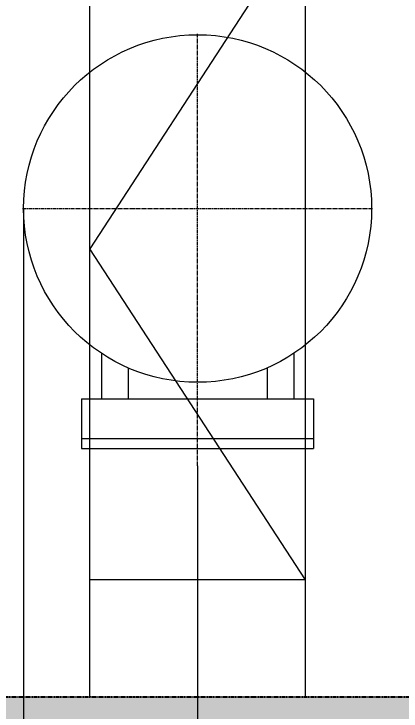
# Model space of a CAD drawing. Header units: millimetres. Extents: x -50460 to 50460, y -35640 to 35640.
# Drawn here: x 30117 to 31285, y 20421 to 22527 of the extents above; entities that cross this region are included whole.
import ezdxf

# ---------------------------------------------------------------- set-up
doc = ezdxf.new("R2010")
doc.units = ezdxf.units.MM
doc.linetypes.add('双点画线', pattern=[22, 12, -2, 2, -2, 2, -2])
doc.linetypes.add('点画线', pattern=[18, 12, -2, 2, -2])
doc.layers.get('0').update_dxf_attribs({"lineweight": 35})
for name, color, linetype, lineweight in [('7', 30, '双点画线', 18), ('EB0', 7, 'Continuous', 15), ('中心线层', 1, '点画线', 18), ('剖面线层', 6, 'Continuous', 18), ('尺寸线层', 4, 'Continuous', 18), ('细实线层', 3, 'Continuous', 18)]:
    doc.layers.add(name, color=color, linetype=linetype, lineweight=lineweight)
doc.styles.get("Standard").update_dxf_attribs({"font": ''})
doc.styles.get('Standard').set_extended_font_data('宋体')
doc.dimstyles.new('AM_DEMATIC$0', dxfattribs={"dimscale": 120, "dimtxt": 3, "dimasz": 1.5, "dimexe": 1, "dimexo": 0, "dimgap": 1, "dimtad": 1, "dimdsep": 46, "dimtxsty": 'Standard', "dimblk": '_CAXARROW', "dimcen": 0, "dimdle": 3, "dimclrd": 256, "dimclre": 256, "dimclrt": 2, "dimadec": 0, "dimazin": 2, "dimtfac": 0.7071067811865475, "dimtdec": 3, "dimtmove": 0, "dimatfit": 3, "dimfxl": 1, "dimfrac": 2, "dimtolj": 1, "dimlwd": 18, "dimarcsym": 0})

# ---------------------------------------------------------------- blocks, each defined once
blk = doc.blocks.new('*X651')
at = {"layer": '剖面线层', "linetype": 'Continuous', "lineweight": 18}
h = blk.add_hatch(dxfattribs=at)
h.set_pattern_fill('AR-CONC', color=256, scale=2, style=0)
h.set_pattern_definition([(50, (0, 0), (364.3693379920079, -31.87817107780614), [38.1, -419.1]), (355, (0, 0), (-70.48565195133396, 382.11328576436), [30.48, -335.28]), (100.451, (30.364, -2.6565), (293.8850033319186, 350.2333756405837), [32.38, -356.18]), (46.1842, (0, 101.6), (542.1580817842598, -84.0846558654543), [57.15, -628.65]), (96.6356, (45.1798, 94.593), (474.8084689324743, 494.8511117800984), [48.57, -534.27]), (351.1840000000001, (0, 101.6), (474.8092116278674, 494.8502357211958), [45.72, -502.92]), (21, (50.8, 76.2), (303.2297596707666, -204.5310370335249), [38.1, -419.1]), (326, (50.8, 76.2), (123.6040566952945, 368.3759322446384), [30.48, -335.28]), (71.4514, (76.069, 59.1558), (426.8329815402489, 163.8457154321148), [32.38, -356.18]), (37.50000000000001, (0, 0), (6.177206501183633, 169.1100777463062), [0, -331.216, 0, -340.36, 0, -336.55]), (7.499999999999999, (0, 0), (133.6393250206115, 200.361149636239), [0, -194.056, 0, -323.596, 0, -128.27]), (-32.5, (-113.284, 0), (271.1811903337428, -11.45748798534692), [0, -127, 0, -396.24, 0, -525.78]), (-42.5, (-164.084, 0), (296.2583627720361, 50.85298206666603), [0, -165.1, 0, -263.144, 0, -373.38])])
h.paths.add_polyline_path([(-14158.30703847496, -200), (-14158.30703847496, -50.59028300460341), (-14158.30703847496, 0), (2421.692961525172, 0), (2421.692961525172, -200)], flags=0)
at = {"layer": '7', "linetype": '双点画线', "lineweight": 25}
blk.add_line((-14158.30703847496, 0), (2421.692961525172, 0), dxfattribs=at)
blk = doc.blocks.new('*X673')
at = {"layer": 'EB0'}
for p, q in [((-580, -55.32745615435124), (-580, -192.6917629116724)), ((0, -55.32745615435124), (0, -192.6917629116724)), ((-500, -98.86221088203456), (-500, -192.6917629116724)), ((-80, -98.86221088203456), (-80, -192.6917629116724)), ((-640, -192.6917629116724), (-639.9999999999854, -342.6917629116651)), ((-640, -192.6917629116724), (60, -192.6917629116724)), ((60, -192.6917629116724), (60, -342.6917629116651)), ((-640, -312.6917629116651), (60, -312.6917629116651)), ((-640, -342.6917629116651), (60, -342.6917629116651))]:
    blk.add_line(p, q, dxfattribs=at)
at = {"layer": '中心线层', "linetype": '点画线', "lineweight": 18}
for p, q in [((-289.9999999999563, -394.9544387197748), (-290, 910.3082370883276)), ((-818, 382.3082370883276), (238, 382.3082370883276))]:
    blk.add_line(p, q, dxfattribs=at)
at = {"layer": '细实线层'}
blk.add_circle((-290, 382.3082370883276), 525, dxfattribs=at)
blk = doc.blocks.new('*X712')
at = {"layer": '尺寸线层', "linetype": 'Continuous', "lineweight": 18, "transparency": 16777216}
for points in [[(29521.06310700117, 17686.9235606421), (29701.06310700117, 17709.4235606421), (29701.06310700117, 17664.4235606421)], [(33071.06310700115, 17686.9235606421), (32891.06310700115, 17709.4235606421), (32891.06310700115, 17664.4235606421)]]:
    blk.add_hatch(color=256, dxfattribs=at).paths.add_polyline_path(points, flags=0)
at = {"layer": '尺寸线层', "transparency": 16777216}
for p, q in [((29521.06310700117, 20461.44460688288), (29521.06310700117, 17566.9235606421)), ((33071.06310700115, 20461.44460688288), (33071.06310700115, 17566.9235606421))]:
    blk.add_line(p, q, dxfattribs=at)
at = {"layer": '尺寸线层', "linetype": 'Continuous', "lineweight": 18, "transparency": 16777216}
blk.add_line((29521.06310700117, 17686.9235606421), (33071.06310700115, 17686.9235606421), dxfattribs=at)
at = {"layer": '尺寸线层', "color": 2, "transparency": 16777216, "insert": (31309.06310750116, 17986.92356064211), "char_height": 360.0000000000001, "width": 1936, "attachment_point": 5, "line_spacing_factor": 1.37}
blk.add_mtext('3550', dxfattribs=at)
blk = doc.blocks.new('_CAXARROW')
blk.add_hatch(color=0).paths.add_polyline_path([(0, 0), (-1, 0.125), (-1, -0.125)], flags=0)
blk = doc.blocks.new('*X715')
at = {"layer": '尺寸线层', "linetype": 'Continuous', "lineweight": 18, "transparency": 16777216}
for points in [[(28896.06310700117, 19488.91433521855), (29076.06310700117, 19511.41433521855), (29076.06310700117, 19466.41433521855)], [(30146.06310700117, 19488.91433521855), (29966.06310700117, 19511.41433521855), (29966.06310700117, 19466.41433521855)]]:
    blk.add_hatch(color=256, dxfattribs=at).paths.add_polyline_path(points, flags=0)
at = {"layer": '尺寸线层', "transparency": 16777216}
for p, q in [((28896.06310700117, 21939.44460688287), (28896.06310700117, 19368.91433521855)), ((30146.06310700117, 21939.44460688287), (30146.06310700117, 19368.91433521855))]:
    blk.add_line(p, q, dxfattribs=at)
at = {"layer": '尺寸线层', "linetype": 'Continuous', "lineweight": 18, "transparency": 16777216}
blk.add_line((28896.06310700117, 19488.91433521855), (30146.06310700117, 19488.91433521855), dxfattribs=at)
at = {"layer": '尺寸线层', "color": 2, "transparency": 16777216, "insert": (29534.06310750116, 19788.91433521856), "char_height": 360.0000000000001, "width": 1880, "attachment_point": 5, "line_spacing_factor": 1.37}
blk.add_mtext('1250', dxfattribs=at)
blk = doc.blocks.new('*X716')
at = {"layer": '尺寸线层', "linetype": 'Continuous', "lineweight": 18, "transparency": 16777216}
for points in [[(29521.06310700117, 18578.15995013993), (29701.06310700117, 18600.65995013993), (29701.06310700117, 18555.65995013993)], [(30671.06310700121, 18578.15995013993), (30491.06310700121, 18600.65995013993), (30491.06310700121, 18555.65995013993)]]:
    blk.add_hatch(color=256, dxfattribs=at).paths.add_polyline_path(points, flags=0)
at = {"layer": '尺寸线层', "transparency": 16777216}
for p, q in [((30671.06310700121, 21162.18193107477), (30671.06310700121, 18458.15995013993)), ((29521.06310700117, 20461.44460688288), (29521.06310700117, 18458.15995013993))]:
    blk.add_line(p, q, dxfattribs=at)
at = {"layer": '尺寸线层', "linetype": 'Continuous', "lineweight": 18, "transparency": 16777216}
blk.add_line((29521.06310700117, 18578.15995013993), (30671.06310700121, 18578.15995013993), dxfattribs=at)
at = {"layer": '尺寸线层', "color": 2, "transparency": 16777216, "insert": (30109.06310750119, 18878.15995013994), "char_height": 360.0000000000001, "width": 1880, "attachment_point": 5, "line_spacing_factor": 1.37}
blk.add_mtext('1150', dxfattribs=at)

msp = doc.modelspace()

# ---------------------------------------------------------------- linework, layer by layer
at = {"layer": '尺寸线层'}
for p, q in [((30346.06310700116, 20464.44460688288), (30346.06310700116, 27714.44460688288)), ((30996.06310700116, 20464.44460688288), (30996.06310700116, 27714.44460688288)), ((30996.06310700116, 22817.492640989), (30346.06310700116, 21817.492640989)), ((30996.06310700116, 20817.492640989), (30346.06310700116, 21817.492640989)), ((30996.06310700116, 20817.492640989), (30346.06310700116, 20817.492640989))]:
    msp.add_line(p, q, dxfattribs=at)

# ---------------------------------------------------------------- block references
for name, p in [('*X673', (30961.06310700117, 21557.13636979454)), ('*X651', (40704.37014547601, 20464.44460688288))]:
    msp.add_blockref(name, p, dxfattribs=at)

# ---------------------------------------------------------------- dimensions: what is measured, and where the dimension line sits
for base, p1, p2, picture, middle in [((30146.06310700117, 19488.91433521855), (28896.06310700117, 21939.44460688287), (30146.06310700117, 21939.44460688287), '*X715', (29521.06310700117, 19488.91433521855)), ((30671.06310700121, 18578.15995013993), (29521.06310700117, 20461.44460688288), (30671.06310700121, 21162.18193107477), '*X716', (30096.06310700119, 18578.15995013993)), ((33071.06310700115, 17686.9235606421), (29521.06310700117, 20461.44460688288), (33071.06310700115, 20461.44460688288), '*X712', (31296.06310700116, 17686.9235606421))]:
    dim = msp.add_linear_dim(base=base, p1=p1, p2=p2, dimstyle='AM_DEMATIC$0', override={"dimsah": 1, "dimtfill": 1, "dimtzin": 8}, dxfattribs=at)
    dim.commit()
    dim.dimension.update_dxf_attribs({"geometry": picture, "text_midpoint": middle})

doc.saveas('drawing.dxf')
